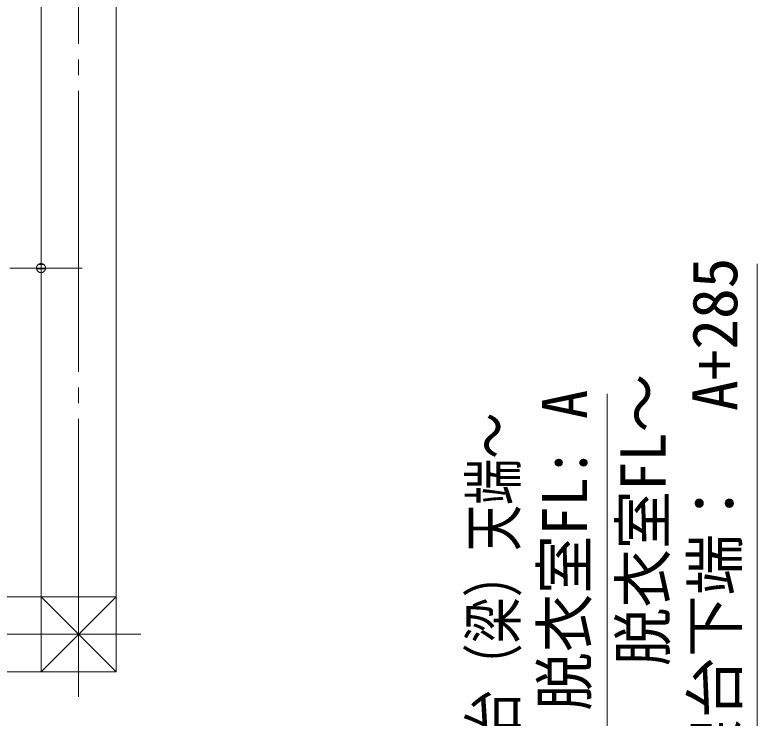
# Model space of a CAD drawing. Units: millimetres on the paper, scale 1:25. Extents: x -305 to 305, y -152 to 152.
# Drawn here: x -149.55 to -102.03, y 26.48 to 71.5 of the extents above; entities that cross this region are included whole.
import ezdxf
from ezdxf.enums import TextEntityAlignment as Align

# ---------------------------------------------------------------- set-up
doc = ezdxf.new("R2010")
doc.units = ezdxf.units.MM
doc.linetypes.add('LONG_CHAIN', pattern=[21, 18, -1, 1, -1])
doc.linetypes.add('LONG_DOUBLE_CHAIN', pattern=[21.8, 18, -1, 0.6, -0.6, 0.6, -1])
doc.layers.add('0-1_RV', color=7, linetype='LONG_DOUBLE_CHAIN', lineweight=9)
doc.layers.add('0-2_0', color=7, linetype='Continuous', lineweight=9)
doc.styles.add('ＭＳ ゴシック', font='')
doc.styles.get('ＭＳ ゴシック').set_extended_font_data('MS Gothic')

# ---------------------------------------------------------------- blocks, each defined once
blk = doc.blocks.new('_DOTSMALL')
at = {"layer": '0-2_0'}
for p, q in [((0.0746, 0.1), (-0.0746, 0.1)), ((0.1223, -0.0248), (-0.1223, -0.0248))]:
    blk.add_line(p, q, dxfattribs=at)
for points in [[(0.125, 0), (0.124, 0.0157), (0.1211, 0.0311), (0.1162, 0.046), (0.1095, 0.0602), (0.1011, 0.0735), (0.0911, 0.0856), (0.0797, 0.0963), (0.067, 0.1055), (0.0532, 0.1131), (0.0386, 0.1189), (0.0234, 0.1228), (0.0078, 0.1248), (-0.0078, 0.1248), (-0.0234, 0.1228), (-0.0386, 0.1189), (-0.0532, 0.1131), (-0.067, 0.1055), (-0.0797, 0.0963), (-0.0911, 0.0856), (-0.1011, 0.0735), (-0.1095, 0.0602), (-0.1162, 0.046), (-0.1211, 0.0311), (-0.124, 0.0157), (-0.125, 0), (0, 0)], [(-0.125, 0), (-0.124, -0.0157), (-0.1211, -0.0311), (-0.1162, -0.046), (-0.1095, -0.0602), (-0.1011, -0.0735), (-0.0911, -0.0856), (-0.0797, -0.0963), (-0.067, -0.1055), (-0.0532, -0.1131), (-0.0386, -0.1189), (-0.0234, -0.1228), (-0.0078, -0.1248), (0.0078, -0.1248), (0.0234, -0.1228), (0.0386, -0.1189), (0.0532, -0.1131), (0.067, -0.1055), (0.0797, -0.0963), (0.0911, -0.0856), (0.1011, -0.0735), (0.1095, -0.0602), (0.1162, -0.046), (0.1211, -0.0311), (0.124, -0.0157), (0.125, 0), (0, 0)]]:
    blk.add_lwpolyline(points, close=True, dxfattribs=at)

msp = doc.modelspace()

# ---------------------------------------------------------------- linework, layer by layer
at = {"layer": '0-1_RV', "linetype": 'LONG_CHAIN'}
for p, q in [((-145.478, 108.646), (-145.478, 27.846)), ((-240.478, 31.846), (-141.478, 31.846))]:
    msp.add_line(p, q, dxfattribs=at)
at = {"layer": '0-1_RV', "linetype": 'Continuous'}
for p, q in [((-147.878, 107.046), (-147.878, 29.446)), ((-143.078, 107.046), (-143.078, 29.446)), ((-149.878, 55.291), (-147.878, 55.291)), ((-147.558, 55.291), (-145.238, 55.291)), ((-102.029, 19.3), (-102.029, 55.57)), ((-111.64, 19.3), (-111.64, 47.25)), ((-153.978, 34.246), (-143.078, 34.246)), ((-147.878, 29.446), (-143.078, 34.246)), ((-147.878, 34.246), (-143.078, 29.446)), ((-238.878, 29.446), (-143.078, 29.446))]:
    msp.add_line(p, q, dxfattribs=at)

# ---------------------------------------------------------------- block references
at = {"layer": '0-1_RV', "xscale": 2.32, "yscale": 2.32}
msp.add_blockref('_DOTSMALL', (-147.878, 55.291), dxfattribs=at)

# ---------------------------------------------------------------- texts
at = {"layer": '0-1_RV', "style": 'ＭＳ ゴシック'}
msp.add_text('架台下端：\u3000A+285', height=2.886, rotation=90, dxfattribs=at).set_placement((-102.436, 22.525), align=Align.BOTTOM_LEFT)
for s, height, width, p in [('脱衣室FL～', 2.889, 0.95, (-107.025, 29.808)), ('\u3000脱衣室FL: A', 2.886, 0.95, (-112.055, 23.215)), ('土台（梁）天端～', 2.889, 0.75, (-116.623, 22.396))]:
    msp.add_text(s, height=height, rotation=90, dxfattribs=dict(at, width=width)).set_placement(p, align=Align.BOTTOM_LEFT)

doc.saveas('drawing.dxf')
